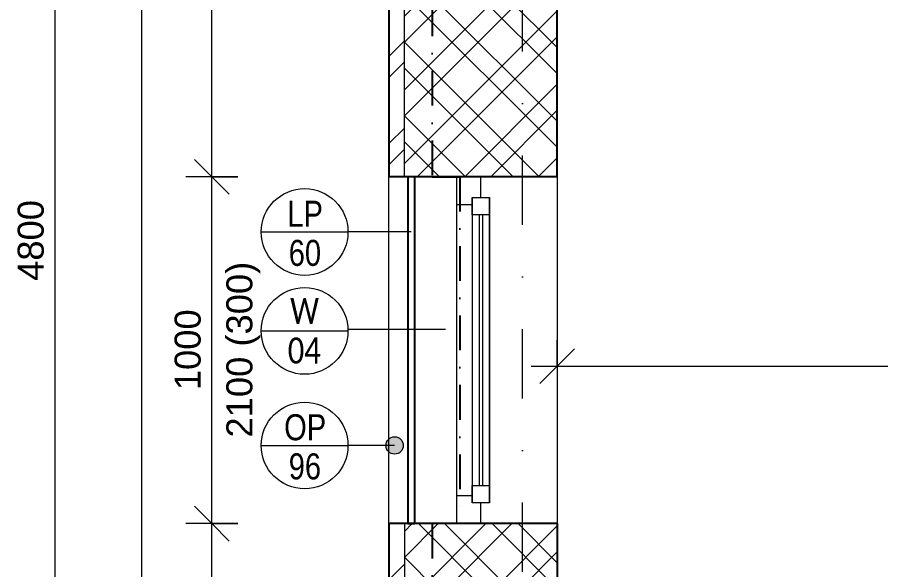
# Model space of a CAD drawing. Header units: millimetres. Extents: x -8380 to 43341, y -2985 to 58543.
# Drawn here: x -7935 to -5447, y 52255 to 53847 of the extents above; entities that cross this region are included whole.
import ezdxf

# ---------------------------------------------------------------- set-up
doc = ezdxf.new("R2010")
doc.units = ezdxf.units.MM
doc.linetypes.add('HA_DashDot_10mm-S3mm', pattern=[500, 200, -150, 0, -150])
doc.linetypes.add('HA_DashDot_4mm-S1mm', pattern=[200, 100, -50, 0, -50])
for name, color, linetype, lineweight in [('A-____-____-DIMS', 9, 'Continuous', 5), ('A-____-____-DIMS-50', 9, 'Continuous', 5), ('A-FLOR-____-OVHD', 9, 'HA_DashDot_4mm-S1mm', 25), ('A-FLOR-HRAL-IDEN', 9, 'Continuous', 9), ('A-FLOR-HRAL-MCUT', 9, 'Continuous', 25), ('A-FLOR-HRAL-OTLN', 9, 'Continuous', 9), ('A-GENM-____-IDEN', 9, 'Continuous', 9), ('A-GLAZ-____-IDEN', 9, 'Continuous', 9), ('A-GLAZ-____-MCUT', 9, 'Continuous', 5), ('A-GLAZ-____-OTLN', 9, 'Continuous', 5), ('A-WALL-____-MCUT', 9, 'Continuous', 25), ('A-WALL-____-OTLN', 9, 'Continuous', 9), ('A-WALL-____-PATT', 9, 'Continuous', 25), ('S-GRID-____-OTLN', 9, 'Continuous', 5)]:
    doc.layers.add(name, color=color, linetype=linetype, lineweight=lineweight)
doc.styles.add('Arial_1', font='arial.ttf', dxfattribs={"height": 75})
doc.styles.add('Arial_2', font='arial.ttf', dxfattribs={"width": 0.8, "height": 75})
doc.styles.add('Calibri', font='calibri.ttf', dxfattribs={"width": 0.8, "height": 75})
doc.dimstyles.new('Inner_Dimensions', dxfattribs={"dimscale": 304.8, "dimtxt": 76.519455, "dimasz": 0.328084, "dimexe": 0.246063, "dimexo": 0.0625, "dimgap": 0.032808, "dimtad": 1, "dimdec": 0, "dimzin": 0, "dimdsep": 46, "dimtxsty": 'Arial_1', "dimblk1": 'OBLIQUE', "dimblk2": 'OBLIQUE', "dimsah": 1, "dimcen": 0.09, "dimdle": 0.246063, "dimazin": 0, "dimtfac": 1, "dimtdec": 4, "dimtix": 1, "dimtmove": 2, "dimatfit": 3, "dimfxl": 0.246063, "dimfxlon": 1, "dimtvp": 1, "dimtolj": 1, "dimtzin": 0, "dimlwd": 9, "dimlwe": 9, "dimarcsym": 2})
doc.dimstyles.new('Inner_Dimensions_1', dxfattribs={"dimscale": 304.8, "dimtxt": 76.519455, "dimasz": 0.328084, "dimexe": 0.246063, "dimexo": 0.0625, "dimgap": 0.032808, "dimtad": 1, "dimdec": 0, "dimzin": 0, "dimdsep": 46, "dimtxsty": 'Arial_1', "dimblk1": 'OBLIQUE', "dimblk2": 'OBLIQUE', "dimsah": 1, "dimcen": 0.09, "dimdle": 0.246063, "dimazin": 0, "dimtfac": 1, "dimtdec": 4, "dimtix": 1, "dimtmove": 0, "dimatfit": 3, "dimfxl": 0.246063, "dimfxlon": 1, "dimtvp": 1, "dimtolj": 1, "dimtzin": 0, "dimlwd": 9, "dimlwe": 9, "dimarcsym": 2})

# ---------------------------------------------------------------- blocks, each defined once
blk = doc.blocks.new('HA_WD_SinglePanel - 1000x2100-1670819-DPS_3NP - B')
at = {"layer": 'A-GLAZ-____-MCUT'}
for p, q in [((-420, 70), (-500, 70)), ((-420, 25), (-420, 70)), ((500, 70), (420, 70)), ((420, 70), (420, 25)), ((-440, -25), (-440, 25)), ((-440, 25), (-390, 25)), ((-390, 25), (-390, -25)), ((390, -25), (390, 25)), ((390, 25), (440, 25)), ((440, 25), (440, -25)), ((-500, 0), (-440, 0)), ((390, 5), (-390, 5)), ((440, 0), (500, 0)), ((390, -5), (-390, -5)), ((-390, -25), (-440, -25)), ((440, -25), (390, -25))]:
    blk.add_line(p, q, dxfattribs=at)
at = {"layer": 'A-GLAZ-____-OTLN'}
for p, q in [((420, 70), (-420, 70)), ((440, 25), (-440, 25)), ((-440, -25), (-440, 25)), ((390, 25), (-390, 25)), ((440, 25), (440, -25)), ((-440, -25), (440, -25)), ((390, -25), (-390, -25))]:
    blk.add_line(p, q, dxfattribs=at)
blk = doc.blocks.new('Railing - Railing-1637534-DPS_3NP - B')
at = {"layer": 'A-FLOR-HRAL-MCUT'}
for p, q in [((-6789.3, 53387.7), (-6809.3, 53387.7)), ((-6809.3, 53387.7), (-6809.3, 52387.7)), ((-6789.3, 52387.7), (-6789.3, 53387.7)), ((-6809.3, 52387.7), (-6789.3, 52387.7))]:
    blk.add_line(p, q, dxfattribs=at)
blk = doc.blocks.new('DIMBLOCK59-DPS_3NP - B')
at = {"layer": 'A-____-____-DIMS-50', "lineweight": 9}
for p, q in [((-7374.4, 52387.7), (-7424.4, 52437.7)), ((-7299.4, 52387.7), (-7449.4, 52387.7)), ((-7374.4, 51252.7), (-7374.4, 52387.7)), ((-7374.4, 52387.7), (-7324.4, 52337.7)), ((-7374.4, 52387.7), (-7299.4, 52387.7)), ((-7374.4, 51252.7), (-7424.4, 51302.7)), ((-7299.4, 51252.7), (-7449.4, 51252.7)), ((-7374.4, 51252.7), (-7324.4, 51202.7)), ((-7374.4, 51252.7), (-7299.4, 51252.7))]:
    blk.add_line(p, q, dxfattribs=at)
at = {"layer": 'A-____-____-DIMS-50', "color": 0, "lineweight": 9, "insert": (-7481.8, 51704.9), "char_height": 75, "width": 276.883, "attachment_point": 1, "rotation": 90, "line_spacing_factor": 0.941778, "style": 'Arial_1'}
blk.add_mtext('1135', dxfattribs=at)
blk = doc.blocks.new('_Oblique')
at = {"color": 0, "linetype": 'ByBlock', "lineweight": -2}
blk.add_line((-0.5, -0.5), (0.5, 0.5), dxfattribs=at)
blk = doc.blocks.new('DIMBLOCK60-DPS_3NP - B')
at = {"layer": 'A-____-____-DIMS-50', "lineweight": 9}
for p, q in [((-7374.4, 53387.7), (-7424.4, 53437.7)), ((-7299.4, 53387.7), (-7449.4, 53387.7)), ((-7374.4, 52387.7), (-7374.4, 53387.7)), ((-7374.4, 53387.7), (-7324.4, 53337.7)), ((-7374.4, 53387.7), (-7299.4, 53387.7)), ((-7374.4, 52387.7), (-7424.4, 52437.7)), ((-7299.4, 52387.7), (-7449.4, 52387.7)), ((-7374.4, 52387.7), (-7324.4, 52337.7)), ((-7374.4, 52387.7), (-7299.4, 52387.7))]:
    blk.add_line(p, q, dxfattribs=at)
at = {"layer": 'A-____-____-DIMS-50', "color": 0, "lineweight": 9, "insert": (-7481.8, 52772.4), "char_height": 75, "width": 276.883, "attachment_point": 1, "rotation": 90, "line_spacing_factor": 0.941778, "style": 'Arial_1'}
blk.add_mtext('1000', dxfattribs=at)
blk = doc.blocks.new('DIMBLOCK61-DPS_3NP - B')
at = {"layer": 'A-____-____-DIMS-50', "lineweight": 9}
for p, q in [((-7374.4, 53387.7), (-7374.4, 56062.7)), ((-7374.4, 55987.7), (-7424.4, 56037.7)), ((-7299.4, 55987.7), (-7449.4, 55987.7)), ((-7374.4, 55987.7), (-7324.4, 55937.7)), ((-7374.4, 55987.7), (-7299.4, 55987.7)), ((-7374.4, 53387.7), (-7424.4, 53437.7)), ((-7299.4, 53387.7), (-7449.4, 53387.7)), ((-7374.4, 53387.7), (-7324.4, 53337.7)), ((-7374.4, 53387.7), (-7299.4, 53387.7))]:
    blk.add_line(p, q, dxfattribs=at)
at = {"layer": 'A-____-____-DIMS-50', "color": 0, "lineweight": 9, "insert": (-7481.8, 54572.4), "char_height": 75, "width": 276.883, "attachment_point": 1, "rotation": 90, "line_spacing_factor": 0.941778, "style": 'Arial_1'}
blk.add_mtext('2600', dxfattribs=at)
blk = doc.blocks.new('HA_TAG_WD - Type Mark-1536199-DPS_3NP - B')
at = {"layer": 'A-GLAZ-____-IDEN'}
blk.add_line((-2.5, 0), (2.5, 0), dxfattribs=at)
blk.add_circle((0, 0), 2.5, dxfattribs=at)
blk = doc.blocks.new('DIMBLOCK179-DPS_3NP - B')
at = {"layer": 'A-____-____-DIMS-50', "lineweight": 9}
for p, q in [((-6379.3, 52916.8), (-6379.3, 52766.8)), ((-6379.3, 52841.8), (-6379.3, 52916.8)), ((-4129.3, 52766.8), (-4129.3, 52916.8)), ((-6379.3, 52841.8), (-6329.3, 52891.8)), ((-4129.3, 52841.8), (-4079.3, 52891.8)), ((-6454.3, 52841.8), (-4129.3, 52841.8)), ((-6379.3, 52841.8), (-6429.3, 52791.8)), ((-4129.3, 52841.8), (-4179.3, 52791.8)), ((-4129.3, 52841.8), (-4129.3, 52766.8))]:
    blk.add_line(p, q, dxfattribs=at)
at = {"layer": 'A-____-____-DIMS-50', "color": 0, "lineweight": 9, "insert": (-5070.8, 52949.2), "char_height": 75, "width": 276.883, "attachment_point": 1, "line_spacing_factor": 0.941778, "style": 'Arial_1'}
blk.add_mtext('2250', dxfattribs=at)
blk = doc.blocks.new('HA_TAG_GM_Products - Generic-588599-DPS_3NP - B')
at = {"layer": 'A-GENM-____-IDEN'}
blk.add_line((-2.5, 0), (2.5, 0), dxfattribs=at)
blk.add_circle((0, 0), 2.5, dxfattribs=at)
blk = doc.blocks.new('DIMBLOCK191-DPS_3NP - B')
at = {"layer": 'A-____-____-DIMS-50', "lineweight": 9}
for p, q in [((-7576.9, 56062.7), (-7576.9, 43502.7)), ((-7576.9, 55987.7), (-7626.9, 56037.7)), ((-7501.9, 55987.7), (-7651.9, 55987.7)), ((-7576.9, 55987.7), (-7526.9, 55937.7)), ((-7576.9, 55987.7), (-7501.9, 55987.7)), ((-7576.9, 43577.7), (-7626.9, 43627.7)), ((-7501.9, 43577.7), (-7651.9, 43577.7)), ((-7576.9, 43577.7), (-7526.9, 43527.7)), ((-7576.9, 43577.7), (-7501.9, 43577.7))]:
    blk.add_line(p, q, dxfattribs=at)
at = {"layer": 'A-____-____-DIMS-50', "color": 0, "lineweight": 9, "insert": (-7684.2, 49638.5), "char_height": 75, "width": 346.103, "attachment_point": 1, "rotation": 90, "line_spacing_factor": 0.941778, "style": 'Arial_1'}
blk.add_mtext('12410', dxfattribs=at)
blk = doc.blocks.new('DIMBLOCK192-DPS_3NP - B')
at = {"layer": 'A-____-____-DIMS-50', "lineweight": 9}
for p, q in [((-7826.9, 55677.7), (-7826.9, 50802.7)), ((-7826.9, 55602.7), (-7876.9, 55652.7)), ((-7751.9, 55602.7), (-7901.9, 55602.7)), ((-7826.9, 55602.7), (-7776.9, 55552.7)), ((-7826.9, 55602.7), (-7751.9, 55602.7)), ((-7826.9, 50802.7), (-7876.9, 50852.7)), ((-7751.9, 50802.7), (-7901.9, 50802.7)), ((-7826.9, 50802.7), (-7776.9, 50752.7)), ((-7826.9, 50802.7), (-7751.9, 50802.7))]:
    blk.add_line(p, q, dxfattribs=at)
at = {"layer": 'A-____-____-DIMS-50', "color": 0, "lineweight": 9, "insert": (-7934.2, 53087.4), "char_height": 75, "width": 276.883, "attachment_point": 1, "rotation": 90, "line_spacing_factor": 0.941778, "style": 'Arial_1'}
blk.add_mtext('4800', dxfattribs=at)
blk = doc.blocks.new('HA_TAG_GM_Railings - Generic-2075290-DPS_3NP - B')
at = {"layer": 'A-FLOR-HRAL-IDEN'}
blk.add_line((-2.5, 0), (2.5, 0), dxfattribs=at)
blk.add_circle((0, 0), 2.5, dxfattribs=at)

msp = doc.modelspace()

# ---------------------------------------------------------------- hatches: boundary and pattern name
at = {"layer": 'A-GENM-____-IDEN'}
h = msp.add_hatch(color=256, dxfattribs=at)
edge = h.paths.add_edge_path()
edge.add_arc((-6847.6, 52613), 25, 0, 360)
at = {"layer": 'A-WALL-____-PATT', "lineweight": 5}
h = msp.add_hatch(dxfattribs=at)
h.set_pattern_fill('FP_7', color=256, style=0, pattern_type=2)
h.set_pattern_definition([(45, (0, 0), (-125.7236, 125.7236), []), (45, (0, 190.5), (-125.7236, 125.7236), [])])
h.paths.add_polyline_path([(-6819.3, 44976.5), (-6819.3, 46677.7), (-6864.3, 46677.7), (-6864.3, 44976.5)])
h.paths.add_polyline_path([(-6819.3, 47677.7), (-6819.3, 50467.2), (-6864.3, 50464.2), (-6864.3, 47677.7)])
h.paths.add_polyline_path([(-6864.3, 51614.5), (-6819.3, 51617.6), (-6819.3, 52387.7), (-6864.3, 52387.7), (-6864.3, 51617.6)])
h.paths.add_polyline_path([(-6864.3, 53387.7), (-6819.3, 53387.7), (-6819.3, 55987.7), (-6864.3, 55987.7), (-6864.3, 53786.7)])
h = msp.add_hatch(dxfattribs=at)
h.set_pattern_fill('FP_2', color=256, style=0, pattern_type=2)
h.set_pattern_definition([(45, (0, 0), (-106.066, 106.066), []), (45, (75, 0), (-106.066, 106.066), []), (315, (0, 0), (106.066, 106.066), []), (315, (75, 0), (106.066, 106.066), [])])
h.paths.add_polyline_path([(-6819.3, 45400.5), (-6379.3, 45400.5), (-6379.3, 45509.9), (-6739.3, 45509.9), (-6739.3, 45780.9), (-6379.3, 45780.9), (-6379.3, 46677.7), (-6819.3, 46677.7), (-6819.3, 45414)])
h.paths.add_polyline_path([(-6379.3, 47677.7), (-6379.3, 50497.1), (-6819.3, 50467.2), (-6819.3, 47677.7)])
h.paths.add_polyline_path([(-6819.3, 51617.6), (-6379.3, 51647.5), (-6379.3, 52387.7), (-6819.3, 52387.7), (-6819.3, 51647.5)])
h.paths.add_polyline_path([(-6819.3, 53387.7), (-6379.3, 53387.7), (-6379.3, 55093.2), (-6739.3, 55093.2), (-6739.3, 55427.7), (-6379.3, 55427.7), (-6379.3, 55572.7), (-6819.3, 55572.7), (-6819.3, 53786.7)])

# ---------------------------------------------------------------- linework, layer by layer
at = {"layer": 'A-FLOR-____-OVHD'}
for p, q in [((-6739.3, 55093.2), (-6739.3, 53387.7)), ((-6739.3, 53387.7), (-6659.3, 53387.7)), ((-6659.3, 53387.7), (-6659.3, 52387.7)), ((-6659.3, 52387.7), (-6739.3, 52387.7)), ((-6739.3, 52387.7), (-6739.3, 47677.7))]:
    msp.add_line(p, q, dxfattribs=at)
at = {"layer": 'A-FLOR-HRAL-IDEN'}
msp.add_line((-6800.3, 53228.4), (-6982.1, 53228.4), dxfattribs=at)
at = {"layer": 'A-GENM-____-IDEN'}
msp.add_line((-6847.6, 52613), (-6982.1, 52613), dxfattribs=at)
msp.add_circle((-6847.6, 52613), 25, dxfattribs=at)
at = {"layer": 'A-GLAZ-____-IDEN'}
msp.add_line((-6700.6, 52947.7), (-6982.1, 52947.7), dxfattribs=at)
at = {"layer": 'A-WALL-____-MCUT'}
for p, q in [((-6864.3, 55987.7), (-6864.3, 53387.7)), ((-6379.3, 53387.7), (-6379.3, 55093.2)), ((-6379.3, 53387.7), (-6864.3, 53387.7)), ((-6379.3, 52387.7), (-6864.3, 52387.7)), ((-6864.3, 52387.7), (-6864.3, 51252.7)), ((-6379.3, 52387.7), (-6379.3, 52227.7))]:
    msp.add_line(p, q, dxfattribs=at)
at = {"layer": 'A-WALL-____-MCUT', "lineweight": 9}
for p, q in [((-6819.3, 53387.7), (-6819.3, 55572.7)), ((-6819.3, 52387.7), (-6819.3, 51252.7))]:
    msp.add_line(p, q, dxfattribs=at)
at = {"layer": 'A-WALL-____-OTLN'}
for p, q in [((-6864.3, 52387.7), (-6864.3, 53387.7)), ((-6379.3, 53387.7), (-6379.3, 52387.7))]:
    msp.add_line(p, q, dxfattribs=at)
at = {"layer": 'S-GRID-____-OTLN', "linetype": 'HA_DashDot_10mm-S3mm', "lineweight": 9}
msp.add_line((-6479.3, 37745.7), (-6479.3, 56942.9), dxfattribs=at)

# ---------------------------------------------------------------- block references
at = {"layer": 'A-FLOR-HRAL-IDEN', "xscale": 49.99999999999998, "yscale": 49.99999999999998, "zscale": 49.99999999999998}
msp.add_blockref('HA_TAG_GM_Railings - Generic-2075290-DPS_3NP - B', (-7107.1, 53228.4), dxfattribs=at)
at = {"layer": 'A-FLOR-HRAL-OTLN'}
msp.add_blockref('Railing - Railing-1637534-DPS_3NP - B', (0, 0), dxfattribs=at)
at = {"layer": 'A-GENM-____-IDEN', "xscale": 49.99999999999998, "yscale": 49.99999999999998, "zscale": 49.99999999999998}
msp.add_blockref('HA_TAG_GM_Products - Generic-588599-DPS_3NP - B', (-7107.1, 52613), dxfattribs=at)
at = {"layer": 'A-GLAZ-____-IDEN', "xscale": 49.99999999999998, "yscale": 49.99999999999998, "zscale": 49.99999999999998}
msp.add_blockref('HA_TAG_WD - Type Mark-1536199-DPS_3NP - B', (-7107.1, 52943.4), dxfattribs=at)
at = {"layer": 'A-GLAZ-____-OTLN', "rotation": 89.9999999999998}
msp.add_blockref('HA_WD_SinglePanel - 1000x2100-1670819-DPS_3NP - B', (-6599.3, 52887.7), dxfattribs=at)

# ---------------------------------------------------------------- texts
at = {"layer": 'A-FLOR-HRAL-IDEN', "lineweight": 5, "char_height": 75, "attachment_point": 1, "style": 'Arial_2'}
for s, insert, width in [('LP', (-7156.9, 53318.5), 125.063), ('60', (-7152.9, 53205.7), 115.443)]:
    msp.add_mtext(s, dxfattribs=dict(at, insert=insert, width=width))
at = {"layer": 'A-GENM-____-IDEN', "lineweight": 5, "char_height": 75, "attachment_point": 1, "style": 'Arial_2'}
for s, insert, width in [('OP', (-7166.1, 52703.1), 147.51), ('96', (-7152.9, 52590.4), 115.443)]:
    msp.add_mtext(s, dxfattribs=dict(at, insert=insert, width=width))
at = {"layer": 'A-GLAZ-____-IDEN', "lineweight": 5, "insert": (-7332.7, 52635.9), "char_height": 75, "width": 629.325, "attachment_point": 1, "rotation": 90, "style": 'Arial_1'}
msp.add_mtext('2100 (300)', dxfattribs=at)
at = {"layer": 'A-GLAZ-____-IDEN', "lineweight": 5, "char_height": 75, "attachment_point": 1, "style": 'Calibri'}
for s, insert, width in [('W', (-7148.9, 53038.6), 105.823), ('04', (-7155.5, 52924.3), 121.856)]:
    msp.add_mtext(s, dxfattribs=dict(at, insert=insert, width=width))

# ---------------------------------------------------------------- dimensions: what is measured, and where the dimension line sits
at = {"layer": 'A-____-____-DIMS', "lineweight": 9}
for base, p1, p2, override, picture, middle in [((-7576.9, 43577.7), (-7501.9, 55987.7), (-7501.9, 43577.7), {"dimpost": '<>', "dimfxl": 12410}, 'DIMBLOCK191-DPS_3NP - B', (-7625.2, 49782.7)), ((-7374.4, 55987.7), (-7299.4, 53387.7), (-7299.4, 55987.7), {"dimpost": '<>', "dimfxl": 2600}, 'DIMBLOCK61-DPS_3NP - B', (-7422.7, 54687.7)), ((-7826.9, 50802.7), (-7751.9, 55602.7), (-7751.9, 50802.7), {"dimpost": '<>', "dimfxl": 4800}, 'DIMBLOCK192-DPS_3NP - B', (-7875.2, 53202.7)), ((-7374.4, 53387.7), (-7299.4, 52387.7), (-7299.4, 53387.7), {"dimpost": '<>', "dimfxl": 1000}, 'DIMBLOCK60-DPS_3NP - B', (-7422.7, 52887.7)), ((-7374.4, 52387.7), (-7299.4, 51252.7), (-7299.4, 52387.7), {"dimpost": '<>', "dimfxl": 1135}, 'DIMBLOCK59-DPS_3NP - B', (-7422.8, 51820.2))]:
    dim = msp.add_linear_dim(base=base, p1=p1, p2=p2, angle=90, dimstyle='Inner_Dimensions_1', override=override, dxfattribs=at)
    dim.commit()
    dim.dimension.update_dxf_attribs({"geometry": picture, "text_midpoint": middle})
dim = msp.add_linear_dim(base=(-4129.3, 52841.8), p1=(-6379.3, 52916.8), p2=(-4129.3, 52766.8), dimstyle='Inner_Dimensions', override={"dimpost": '<>', "dimfxl": 2254.994457}, dxfattribs=at)
dim.commit()
dim.dimension.update_dxf_attribs({"geometry": 'DIMBLOCK179-DPS_3NP - B', "text_midpoint": (-4932.4, 52899.2), "dimtype": 160})

doc.saveas('drawing.dxf')
